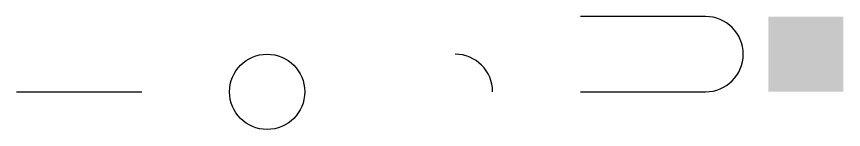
# Model space of a CAD drawing. Header units: millimetres. Extents: x -2 to 330, y -7 to 346.
# Drawn here: x 0 to 66, y 337 to 346 of the extents above; entities that cross this region are included whole.
import ezdxf

# ---------------------------------------------------------------- set-up
doc = ezdxf.new("R2010")
doc.units = ezdxf.units.MM
doc.header["$MEASUREMENT"] = 0

msp = doc.modelspace()

# ---------------------------------------------------------------- linework, layer by layer
msp.add_line((0, 340), (10, 340))
msp.add_lwpolyline([(45, 340), (55, 340, 1), (55, 346), (45, 346)], format="xyb")
msp.add_circle((20, 340), 3)
msp.add_arc((35, 340), 3, 0, 90)
msp.add_solid([(60, 340), (66, 340), (60, 346), (66, 346)])

doc.saveas('drawing.dxf')
